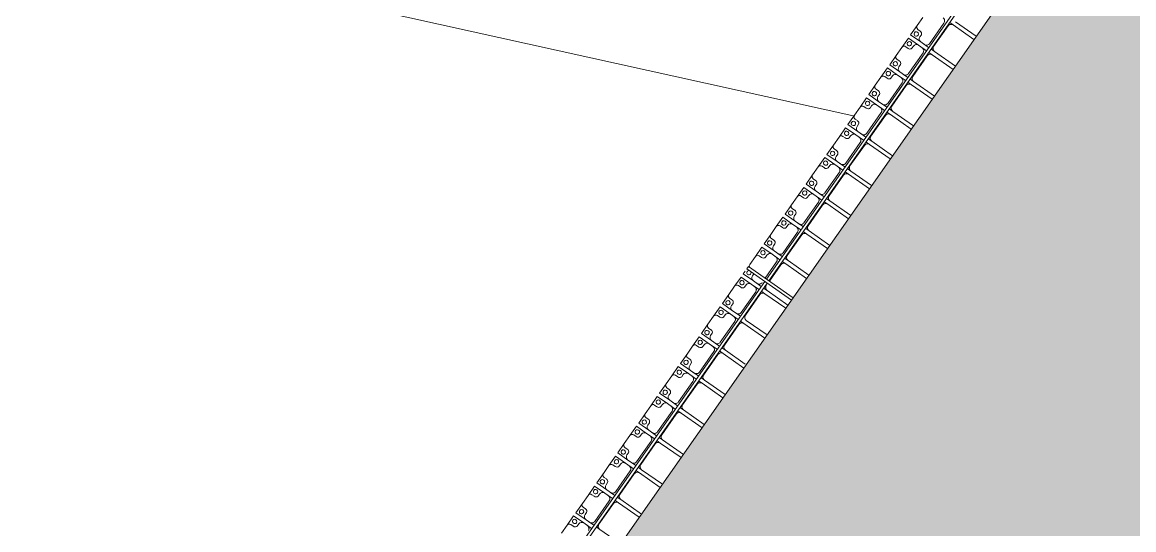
# Model space of a CAD drawing. Header units: millimetres. Extents: x -861324 to 439029, y -308065 to 694685.
# Drawn here: x -475287 to -460050, y 249279 to 256241 of the extents above; entities that cross this region are included whole.
import ezdxf

# ---------------------------------------------------------------- set-up
doc = ezdxf.new("R2010")
doc.units = ezdxf.units.MM
for name, color, linetype, lineweight in [('A-DETL-GENF', 92, 'Continuous', 9), ('A-DETL-THIN', 151, 'Continuous', 9), ('A-GENM', 13, 'Continuous', 9), ('C-TOPO-MINR', 7, 'Continuous', 9), ('S-BEAM', 12, 'Continuous', 9)]:
    doc.layers.add(name, color=color, linetype=linetype, lineweight=lineweight)

# ---------------------------------------------------------------- blocks, each defined once
blk = doc.blocks.new('Dầm C52 - Hộp 40x60-19816-BỐ TRÍ BÈ PIN HỒ BẢN MÒNG')
at = {"layer": 'S-BEAM', "color": 7}
for p, q in [((-145891, -20), (-145891, 20)), ((-145891, 20), (-145143, 20)), ((-145143, -20), (-145891, -20))]:
    blk.add_line(p, q, dxfattribs=at)
blk = doc.blocks.new('Dai phaodi lai - DẢI PHAO ĐI LẠI-19048-BỐ TRÍ BÈ PIN HỒ BẢN MÒNG')
at = {"layer": 'A-GENM', "color": 7}
for p, q in [((23223, -348), (23223, 0)), ((23277, 0), (23277, -348)), ((23723, -348), (23723, 0)), ((23777, 0), (23777, -348)), ((24223, -348), (24223, 0)), ((24277, 0), (24277, -348)), ((24723, -348), (24723, 0)), ((24777, 0), (24777, -348)), ((25223, -348), (25223, 0)), ((25277, 0), (25277, -348)), ((25723, -348), (25723, 0)), ((25777, 0), (25777, -348)), ((26223, -348), (26223, 0)), ((26277, 0), (26277, -348)), ((26723, -348), (26723, 0)), ((26777, 0), (26777, -348)), ((27223, -348), (27223, 0)), ((27277, 0), (27277, -348)), ((27723, -348), (27723, 0)), ((27777, 0), (27777, -348)), ((28223, -348), (28223, 0)), ((28277, 0), (28277, -348)), ((28777, 0), (28777, -348)), ((29223, -348), (29223, 0)), ((29277, 0), (29277, -348)), ((29723, -348), (29723, 0)), ((29777, 0), (29777, -348)), ((30223, -348), (30223, 0)), ((30277, 0), (30277, -348)), ((30723, -348), (30723, 0)), ((30777, 0), (30777, -348)), ((31223, -348), (31223, 0)), ((31277, 0), (31277, -348)), ((31723, -348), (31723, 0)), ((28723, -348), (28723, -16)), ((23277, -407), (23277, -348)), ((23327, -398), (23673, -398)), ((23723, -348), (23723, -407)), ((23723, -447), (23723, -517)), ((23777, -407), (23777, -348)), ((23777, -517), (23777, -447)), ((23827, -398), (24173, -398)), ((24223, -348), (24223, -407)), ((24223, -447), (24223, -517)), ((24277, -407), (24277, -348)), ((24277, -517), (24277, -447)), ((24327, -398), (24673, -398)), ((24723, -348), (24723, -407)), ((24723, -447), (24723, -517)), ((24777, -407), (24777, -348)), ((24777, -517), (24777, -447)), ((24827, -398), (25173, -398)), ((25223, -348), (25223, -407)), ((25223, -447), (25223, -517)), ((25277, -407), (25277, -348)), ((25277, -517), (25277, -447)), ((25327, -398), (25673, -398)), ((25723, -348), (25723, -407)), ((25723, -447), (25723, -517)), ((25777, -407), (25777, -348)), ((25777, -517), (25777, -447)), ((25827, -398), (26173, -398)), ((26223, -348), (26223, -407)), ((26223, -447), (26223, -517)), ((26277, -407), (26277, -348)), ((26277, -517), (26277, -447)), ((26327, -398), (26673, -398)), ((26723, -348), (26723, -407)), ((26723, -447), (26723, -517)), ((26777, -407), (26777, -348)), ((26777, -517), (26777, -447)), ((26827, -398), (27173, -398)), ((27223, -348), (27223, -407)), ((27223, -447), (27223, -517)), ((27277, -407), (27277, -348)), ((27277, -517), (27277, -447)), ((27327, -398), (27600, -398)), ((27723, -348), (27723, -407)), ((27723, -447), (27723, -517)), ((27777, -407), (27777, -348)), ((27777, -517), (27777, -447)), ((27827, -398), (28173, -398)), ((28223, -447), (28223, -517)), ((28277, -407), (28277, -348)), ((28277, -517), (28277, -447)), ((28327, -398), (28673, -398)), ((28723, -348), (28723, -407)), ((28723, -447), (28723, -517)), ((28777, -407), (28777, -348)), ((28777, -517), (28777, -447)), ((28827, -398), (29173, -398)), ((29223, -348), (29223, -407)), ((29223, -447), (29223, -517)), ((29277, -407), (29277, -348)), ((29277, -517), (29277, -447)), ((29327, -398), (29673, -398)), ((29723, -348), (29723, -407)), ((29723, -447), (29723, -517)), ((29777, -407), (29777, -348)), ((29777, -517), (29777, -447)), ((29827, -398), (30173, -398)), ((30223, -348), (30223, -407)), ((30223, -447), (30223, -517)), ((30277, -407), (30277, -348)), ((30277, -517), (30277, -447)), ((30327, -398), (30673, -398)), ((30723, -348), (30723, -407)), ((30723, -447), (30723, -517)), ((30777, -407), (30777, -348)), ((30777, -517), (30777, -447)), ((30827, -398), (31173, -398)), ((31223, -348), (31223, -407)), ((31223, -447), (31223, -517)), ((31277, -407), (31277, -348)), ((31277, -517), (31277, -447)), ((31327, -398), (31673, -398)), ((31723, -348), (31723, -407)), ((31723, -447), (31723, -517)), ((31777, -497), (31777, -447)), ((23673, -467), (23327, -467)), ((23723, -579), (23723, -517)), ((23723, -579), (23723, -748)), ((23723, -748), (23723, -579)), ((23777, -517), (23777, -579)), ((23777, -748), (23777, -579)), ((23777, -579), (23777, -748)), ((24173, -467), (23827, -467)), ((24223, -579), (24223, -517)), ((24223, -579), (24223, -748)), ((24223, -748), (24223, -579)), ((24277, -517), (24277, -579)), ((24277, -748), (24277, -579)), ((24277, -579), (24277, -748)), ((24673, -467), (24327, -467)), ((24723, -579), (24723, -517)), ((24723, -579), (24723, -748)), ((24723, -748), (24723, -579)), ((24777, -517), (24777, -579)), ((24777, -748), (24777, -579)), ((24777, -579), (24777, -748)), ((25173, -467), (24827, -467)), ((25223, -579), (25223, -517)), ((25223, -579), (25223, -748)), ((25223, -748), (25223, -579)), ((25277, -517), (25277, -579)), ((25277, -748), (25277, -579)), ((25277, -579), (25277, -748)), ((25673, -467), (25327, -467)), ((25723, -579), (25723, -517)), ((25723, -579), (25723, -748)), ((25723, -748), (25723, -579)), ((25777, -517), (25777, -579)), ((25777, -748), (25777, -579)), ((25777, -579), (25777, -748)), ((26173, -467), (25827, -467)), ((26223, -579), (26223, -517)), ((26223, -579), (26223, -748)), ((26223, -748), (26223, -579)), ((26277, -517), (26277, -579)), ((26277, -748), (26277, -579)), ((26277, -579), (26277, -748)), ((26673, -467), (26327, -467)), ((26723, -579), (26723, -517)), ((26723, -579), (26723, -748)), ((26723, -748), (26723, -579)), ((26777, -517), (26777, -579)), ((26777, -748), (26777, -579)), ((26777, -579), (26777, -748)), ((27173, -467), (26827, -467)), ((27223, -579), (27223, -517)), ((27223, -579), (27223, -748)), ((27223, -748), (27223, -579)), ((27277, -517), (27277, -579)), ((27277, -748), (27277, -579)), ((27277, -579), (27277, -748)), ((27600, -467), (27327, -467)), ((27723, -579), (27723, -517)), ((27723, -579), (27723, -748)), ((27723, -748), (27723, -579)), ((27777, -517), (27777, -579)), ((27777, -748), (27777, -579)), ((27777, -579), (27777, -748)), ((28173, -467), (27827, -467)), ((28223, -579), (28223, -517)), ((28223, -579), (28223, -748)), ((28223, -748), (28223, -579)), ((28277, -517), (28277, -579)), ((28277, -748), (28277, -579)), ((28277, -579), (28277, -748)), ((28673, -467), (28327, -467)), ((28723, -579), (28723, -517)), ((28723, -579), (28723, -748)), ((28723, -748), (28723, -579)), ((28777, -517), (28777, -579)), ((28777, -748), (28777, -579)), ((28777, -579), (28777, -748)), ((29173, -467), (28827, -467)), ((29223, -579), (29223, -517)), ((29223, -579), (29223, -748)), ((29223, -748), (29223, -579)), ((29277, -517), (29277, -579)), ((29277, -748), (29277, -579)), ((29277, -579), (29277, -748)), ((29673, -467), (29327, -467)), ((29723, -579), (29723, -517)), ((29723, -579), (29723, -748)), ((29723, -748), (29723, -579)), ((29777, -517), (29777, -579)), ((29777, -748), (29777, -579)), ((29777, -579), (29777, -748)), ((30173, -467), (29827, -467)), ((30223, -579), (30223, -517)), ((30223, -579), (30223, -748)), ((30223, -748), (30223, -579)), ((30277, -517), (30277, -579)), ((30277, -748), (30277, -579)), ((30277, -579), (30277, -748)), ((30673, -467), (30327, -467)), ((30723, -579), (30723, -517)), ((30723, -579), (30723, -748)), ((30723, -748), (30723, -579)), ((30777, -517), (30777, -579)), ((30777, -748), (30777, -579)), ((30777, -579), (30777, -748)), ((31173, -467), (30827, -467)), ((31223, -579), (31223, -517)), ((31223, -579), (31223, -748)), ((31223, -748), (31223, -579)), ((31277, -517), (31277, -579)), ((31277, -748), (31277, -579)), ((31277, -579), (31277, -748)), ((31673, -467), (31327, -467)), ((31723, -579), (31723, -517)), ((31723, -579), (31723, -748)), ((31723, -748), (31723, -579)), ((31777, -517), (31777, -579)), ((31777, -748), (31777, -579)), ((31777, -579), (31777, -748)), ((23433, -748), (23567, -748)), ((23723, -748), (23567, -748)), ((23567, -748), (23723, -748)), ((23605, -710), (23605, -671)), ((23636, -629), (23673, -629)), ((23636, -629), (23673, -629)), ((23673, -629), (23636, -629)), ((23933, -748), (23777, -748)), ((23777, -748), (23933, -748)), ((23827, -629), (23864, -629)), ((23827, -629), (23864, -629)), ((23864, -629), (23827, -629)), ((23895, -671), (23895, -710)), ((23933, -748), (24067, -748)), ((24223, -748), (24067, -748)), ((24067, -748), (24223, -748)), ((24105, -710), (24105, -671)), ((24136, -629), (24173, -629)), ((24136, -629), (24173, -629)), ((24173, -629), (24136, -629)), ((24433, -748), (24277, -748)), ((24277, -748), (24433, -748)), ((24327, -629), (24364, -629)), ((24327, -629), (24364, -629)), ((24364, -629), (24327, -629)), ((24395, -671), (24395, -710)), ((24433, -748), (24567, -748)), ((24723, -748), (24567, -748)), ((24567, -748), (24723, -748)), ((24605, -710), (24605, -671)), ((24636, -629), (24673, -629)), ((24636, -629), (24673, -629)), ((24673, -629), (24636, -629)), ((24933, -748), (24777, -748)), ((24777, -748), (24933, -748)), ((24827, -629), (24864, -629)), ((24827, -629), (24864, -629)), ((24864, -629), (24827, -629)), ((24895, -671), (24895, -710)), ((24933, -748), (25067, -748)), ((25223, -748), (25067, -748)), ((25067, -748), (25223, -748)), ((25105, -710), (25105, -671)), ((25136, -629), (25173, -629)), ((25136, -629), (25173, -629)), ((25173, -629), (25136, -629)), ((25433, -748), (25277, -748)), ((25277, -748), (25433, -748)), ((25327, -629), (25364, -629)), ((25327, -629), (25364, -629)), ((25364, -629), (25327, -629)), ((25395, -671), (25395, -710)), ((25433, -748), (25567, -748)), ((25723, -748), (25567, -748)), ((25567, -748), (25723, -748)), ((25605, -710), (25605, -671)), ((25636, -629), (25673, -629)), ((25636, -629), (25673, -629)), ((25673, -629), (25636, -629)), ((25933, -748), (25777, -748)), ((25777, -748), (25933, -748)), ((25827, -629), (25864, -629)), ((25827, -629), (25864, -629)), ((25864, -629), (25827, -629)), ((25895, -671), (25895, -710)), ((25933, -748), (26067, -748)), ((26223, -748), (26067, -748)), ((26067, -748), (26223, -748)), ((26105, -710), (26105, -671)), ((26136, -629), (26173, -629)), ((26136, -629), (26173, -629)), ((26173, -629), (26136, -629)), ((26433, -748), (26277, -748)), ((26277, -748), (26433, -748)), ((26327, -629), (26364, -629)), ((26327, -629), (26364, -629)), ((26364, -629), (26327, -629)), ((26395, -671), (26395, -710)), ((26433, -748), (26567, -748)), ((26723, -748), (26567, -748)), ((26567, -748), (26723, -748)), ((26605, -710), (26605, -671)), ((26636, -629), (26673, -629)), ((26636, -629), (26673, -629)), ((26673, -629), (26636, -629)), ((26933, -748), (26777, -748)), ((26777, -748), (26933, -748)), ((26827, -629), (26864, -629)), ((26827, -629), (26864, -629)), ((26864, -629), (26827, -629)), ((26895, -671), (26895, -710)), ((26933, -748), (27067, -748)), ((27223, -748), (27067, -748)), ((27067, -748), (27223, -748)), ((27105, -710), (27105, -671)), ((27136, -629), (27173, -629)), ((27136, -629), (27173, -629)), ((27173, -629), (27136, -629)), ((27433, -748), (27277, -748)), ((27277, -748), (27433, -748)), ((27327, -629), (27364, -629)), ((27327, -629), (27364, -629)), ((27364, -629), (27327, -629)), ((27395, -671), (27395, -710)), ((27433, -748), (27567, -748)), ((27636, -629), (27673, -629)), ((27636, -629), (27673, -629)), ((27673, -629), (27636, -629)), ((27723, -748), (27677, -748)), ((27677, -748), (27723, -748)), ((27933, -748), (27777, -748)), ((27777, -748), (27933, -748)), ((27827, -629), (27864, -629)), ((27827, -629), (27848, -629)), ((27848, -629), (27827, -629)), ((27895, -671), (27895, -710)), ((27933, -748), (28067, -748)), ((28223, -748), (28067, -748)), ((28067, -748), (28223, -748)), ((28105, -710), (28105, -671)), ((28136, -629), (28173, -629)), ((28136, -629), (28173, -629)), ((28173, -629), (28136, -629)), ((28433, -748), (28277, -748)), ((28277, -748), (28433, -748)), ((28327, -629), (28364, -629)), ((28327, -629), (28364, -629)), ((28364, -629), (28327, -629)), ((28395, -671), (28395, -710)), ((28433, -748), (28567, -748)), ((28723, -748), (28567, -748)), ((28567, -748), (28723, -748)), ((28605, -710), (28605, -671)), ((28636, -629), (28673, -629)), ((28636, -629), (28673, -629)), ((28673, -629), (28636, -629)), ((28933, -748), (28777, -748)), ((28777, -748), (28933, -748)), ((28827, -629), (28864, -629)), ((28827, -629), (28864, -629)), ((28864, -629), (28827, -629)), ((28895, -671), (28895, -710)), ((28933, -748), (29067, -748)), ((29223, -748), (29067, -748)), ((29067, -748), (29223, -748)), ((29105, -710), (29105, -671)), ((29136, -629), (29173, -629)), ((29136, -629), (29173, -629)), ((29173, -629), (29136, -629)), ((29433, -748), (29277, -748)), ((29277, -748), (29433, -748)), ((29327, -629), (29364, -629)), ((29327, -629), (29364, -629)), ((29364, -629), (29327, -629)), ((29395, -671), (29395, -710)), ((29433, -748), (29567, -748)), ((29723, -748), (29567, -748)), ((29567, -748), (29723, -748)), ((29605, -710), (29605, -671)), ((29636, -629), (29673, -629)), ((29636, -629), (29673, -629)), ((29673, -629), (29636, -629)), ((29933, -748), (29777, -748)), ((29777, -748), (29933, -748)), ((29827, -629), (29864, -629)), ((29827, -629), (29864, -629)), ((29864, -629), (29827, -629)), ((29895, -671), (29895, -710)), ((29933, -748), (30067, -748)), ((30223, -748), (30067, -748)), ((30067, -748), (30223, -748)), ((30105, -710), (30105, -671)), ((30136, -629), (30173, -629)), ((30136, -629), (30173, -629)), ((30173, -629), (30136, -629)), ((30433, -748), (30277, -748)), ((30277, -748), (30433, -748)), ((30327, -629), (30364, -629)), ((30327, -629), (30364, -629)), ((30364, -629), (30327, -629)), ((30395, -671), (30395, -710)), ((30433, -748), (30567, -748)), ((30723, -748), (30567, -748)), ((30567, -748), (30723, -748)), ((30605, -710), (30605, -671)), ((30636, -629), (30673, -629)), ((30636, -629), (30673, -629)), ((30673, -629), (30636, -629)), ((30933, -748), (30777, -748)), ((30777, -748), (30933, -748)), ((30827, -629), (30864, -629)), ((30827, -629), (30864, -629)), ((30864, -629), (30827, -629)), ((30895, -671), (30895, -710)), ((30933, -748), (31067, -748)), ((31223, -748), (31067, -748)), ((31067, -748), (31223, -748)), ((31105, -710), (31105, -671)), ((31136, -629), (31173, -629)), ((31136, -629), (31173, -629)), ((31173, -629), (31136, -629)), ((31433, -748), (31277, -748)), ((31277, -748), (31433, -748)), ((31327, -629), (31364, -629)), ((31327, -629), (31364, -629)), ((31364, -629), (31327, -629)), ((31395, -671), (31395, -710)), ((31433, -748), (31567, -748)), ((31723, -748), (31567, -748)), ((31567, -748), (31723, -748)), ((31605, -710), (31605, -671)), ((31636, -629), (31673, -629)), ((31636, -629), (31673, -629)), ((31673, -629), (31636, -629)), ((31933, -748), (31777, -748)), ((31777, -748), (31933, -748)), ((31827, -629), (31864, -629)), ((31827, -629), (31864, -629)), ((31864, -629), (31827, -629)), ((31895, -671), (31895, -710)), ((31933, -748), (32067, -748))]:
    blk.add_line(p, q, dxfattribs=at)
at = {"layer": 'A-GENM', "color": 9}
for p, q in [((23277, -407), (23277, -348)), ((23723, -348), (23723, -407)), ((23723, -447), (23723, -579)), ((23777, -407), (23777, -348)), ((23777, -579), (23777, -447)), ((24223, -348), (24223, -407)), ((24223, -447), (24223, -579)), ((24277, -407), (24277, -348)), ((24277, -579), (24277, -447)), ((24723, -348), (24723, -407)), ((24723, -447), (24723, -579)), ((24777, -407), (24777, -348)), ((24777, -579), (24777, -447)), ((25223, -348), (25223, -407)), ((25223, -447), (25223, -579)), ((25277, -407), (25277, -348)), ((25277, -579), (25277, -447)), ((25723, -348), (25723, -407)), ((25723, -447), (25723, -579)), ((25777, -407), (25777, -348)), ((25777, -579), (25777, -447)), ((26223, -348), (26223, -407)), ((26223, -447), (26223, -579)), ((26277, -407), (26277, -348)), ((26277, -579), (26277, -447)), ((26723, -348), (26723, -407)), ((26723, -447), (26723, -579)), ((26777, -407), (26777, -348)), ((26777, -579), (26777, -447)), ((27223, -348), (27223, -407)), ((27223, -447), (27223, -579)), ((27277, -407), (27277, -348)), ((27277, -579), (27277, -447)), ((27723, -348), (27723, -407)), ((27723, -447), (27723, -579)), ((27777, -407), (27777, -348)), ((27777, -579), (27777, -447)), ((28223, -447), (28223, -579)), ((28277, -407), (28277, -348)), ((28277, -579), (28277, -447)), ((28723, -348), (28723, -407)), ((28723, -447), (28723, -579)), ((28777, -407), (28777, -348)), ((28777, -579), (28777, -447)), ((29223, -348), (29223, -407)), ((29223, -447), (29223, -579)), ((29277, -407), (29277, -348)), ((29277, -579), (29277, -447)), ((29723, -348), (29723, -407)), ((29723, -447), (29723, -579)), ((29777, -407), (29777, -348)), ((29777, -579), (29777, -447)), ((30223, -348), (30223, -407)), ((30223, -447), (30223, -579)), ((30277, -407), (30277, -348)), ((30277, -579), (30277, -447)), ((30723, -348), (30723, -407)), ((30723, -447), (30723, -579)), ((30777, -407), (30777, -348)), ((30777, -579), (30777, -447)), ((31223, -348), (31223, -407)), ((31223, -447), (31223, -579)), ((31277, -407), (31277, -348)), ((31277, -579), (31277, -447)), ((31723, -348), (31723, -407)), ((31723, -447), (31723, -579)), ((31777, -579), (31777, -447)), ((23673, -629), (23636, -629)), ((23864, -629), (23827, -629)), ((24173, -629), (24136, -629)), ((24364, -629), (24327, -629)), ((24673, -629), (24636, -629)), ((24864, -629), (24827, -629)), ((25173, -629), (25136, -629)), ((25364, -629), (25327, -629)), ((25673, -629), (25636, -629)), ((25864, -629), (25827, -629)), ((26173, -629), (26136, -629)), ((26364, -629), (26327, -629)), ((26673, -629), (26636, -629)), ((26864, -629), (26827, -629)), ((27173, -629), (27136, -629)), ((27364, -629), (27327, -629)), ((27673, -629), (27636, -629)), ((27848, -629), (27827, -629)), ((28173, -629), (28136, -629)), ((28364, -629), (28327, -629)), ((28673, -629), (28636, -629)), ((28864, -629), (28827, -629)), ((29173, -629), (29136, -629)), ((29364, -629), (29327, -629)), ((29673, -629), (29636, -629)), ((29864, -629), (29827, -629)), ((30173, -629), (30136, -629)), ((30364, -629), (30327, -629)), ((30673, -629), (30636, -629)), ((30864, -629), (30827, -629)), ((31173, -629), (31136, -629)), ((31364, -629), (31327, -629)), ((31673, -629), (31636, -629)), ((31864, -629), (31827, -629))]:
    blk.add_line(p, q, dxfattribs=at)
at = {"layer": 'A-GENM', "color": 7}
for centre, radius, start, end in [((23327, -348), 50, 180, 270), ((23327, -348), 50, 180, 251.3009), ((23673, -348), 50, 270, 360), ((23673, -348), 50, 270, 345), ((23827, -348), 50, 180, 270), ((23827, -348), 50, 180, 255), ((24173, -348), 50, 270, 360), ((24173, -348), 50, 270, 345), ((24327, -348), 50, 180, 270), ((24327, -348), 50, 180, 255), ((24673, -348), 50, 270, 360), ((24673, -348), 50, 270, 345), ((24827, -348), 50, 180, 270), ((24827, -348), 50, 180, 255), ((25173, -348), 50, 270, 360), ((25173, -348), 50, 270, 345), ((25327, -348), 50, 180, 270), ((25327, -348), 50, 180, 255), ((25673, -348), 50, 270, 360), ((25673, -348), 50, 270, 345), ((25827, -348), 50, 180, 270), ((25827, -348), 50, 180, 255), ((26173, -348), 50, 270, 360), ((26173, -348), 50, 270, 345), ((26327, -348), 50, 180, 270), ((26327, -348), 50, 180, 255), ((26673, -348), 50, 270, 360), ((26673, -348), 50, 270, 345), ((26827, -348), 50, 180, 270), ((26827, -348), 50, 180, 255), ((27173, -348), 50, 270, 360), ((27173, -348), 50, 270, 345), ((27327, -348), 50, 180, 270), ((27327, -348), 50, 180, 255), ((27673, -348), 50, 270, 360), ((27673, -348), 50, 270, 345), ((27827, -348), 50, 180, 270), ((27827, -348), 50, 180, 255), ((28173, -348), 50, 270, 360), ((28173, -348), 50, 270, 334.2505), ((28327, -348), 50, 180, 270), ((28327, -348), 50, 180, 255), ((28673, -348), 50, 270, 360), ((28673, -348), 50, 270, 345), ((28827, -348), 50, 180, 270), ((28827, -348), 50, 180, 255), ((29173, -348), 50, 270, 360), ((29173, -348), 50, 270, 345), ((29327, -348), 50, 180, 270), ((29327, -348), 50, 180, 255), ((29673, -348), 50, 270, 360), ((29673, -348), 50, 270, 345), ((29827, -348), 50, 180, 270), ((29827, -348), 50, 180, 255), ((30173, -348), 50, 270, 360), ((30173, -348), 50, 270, 345), ((30327, -348), 50, 180, 270), ((30327, -348), 50, 180, 255), ((30673, -348), 50, 270, 360), ((30673, -348), 50, 270, 345), ((30827, -348), 50, 180, 270), ((30827, -348), 50, 180, 255), ((31173, -348), 50, 270, 360), ((31173, -348), 50, 270, 345), ((31327, -348), 50, 180, 270), ((31327, -348), 50, 180, 255), ((31673, -348), 50, 270, 360), ((31673, -348), 50, 270, 345), ((23327, -517), 50, 90, 180), ((23327, -517), 50, 90, 165), ((23673, -517), 50, 360, 90), ((23673, -579), 50, 270, 360), ((23673, -579), 50, 270, 360), ((23673, -579), 50, 270, 360), ((23673, -517), 50, 360, 75), ((23827, -517), 50, 90, 180), ((23827, -579), 50, 180, 270), ((23827, -579), 50, 180, 270), ((23827, -579), 50, 180, 270), ((23827, -517), 50, 90, 165), ((24173, -517), 50, 360, 90), ((24173, -579), 50, 270, 360), ((24173, -579), 50, 270, 360), ((24173, -579), 50, 270, 360), ((24173, -517), 50, 360, 75), ((24327, -517), 50, 90, 180), ((24327, -579), 50, 180, 270), ((24327, -579), 50, 180, 270), ((24327, -579), 50, 180, 270), ((24327, -517), 50, 90, 165), ((24673, -517), 50, 360, 90), ((24673, -579), 50, 270, 360), ((24673, -579), 50, 270, 360), ((24673, -579), 50, 270, 360), ((24673, -517), 50, 360, 75), ((24827, -517), 50, 90, 180), ((24827, -579), 50, 180, 270), ((24827, -579), 50, 180, 270), ((24827, -579), 50, 180, 270), ((24827, -517), 50, 90, 165), ((25173, -517), 50, 360, 90), ((25173, -579), 50, 270, 360), ((25173, -579), 50, 270, 360), ((25173, -579), 50, 270, 360), ((25173, -517), 50, 360, 75), ((25327, -517), 50, 90, 180), ((25327, -579), 50, 180, 270), ((25327, -579), 50, 180, 270), ((25327, -579), 50, 180, 270), ((25327, -517), 50, 90, 165), ((25673, -517), 50, 360, 90), ((25673, -579), 50, 270, 360), ((25673, -579), 50, 270, 360), ((25673, -579), 50, 270, 360), ((25673, -517), 50, 360, 75), ((25827, -517), 50, 90, 180), ((25827, -579), 50, 180, 270), ((25827, -579), 50, 180, 270), ((25827, -579), 50, 180, 270), ((25827, -517), 50, 90, 165), ((26173, -517), 50, 360, 90), ((26173, -579), 50, 270, 360), ((26173, -579), 50, 270, 360), ((26173, -579), 50, 270, 360), ((26173, -517), 50, 360, 75), ((26327, -517), 50, 90, 180), ((26327, -579), 50, 180, 270), ((26327, -579), 50, 180, 270), ((26327, -579), 50, 180, 270), ((26327, -517), 50, 90, 165), ((26673, -517), 50, 360, 90), ((26673, -579), 50, 270, 360), ((26673, -579), 50, 270, 360), ((26673, -579), 50, 270, 360), ((26673, -517), 50, 360, 75), ((26827, -517), 50, 90, 180), ((26827, -579), 50, 180, 270), ((26827, -579), 50, 180, 270), ((26827, -579), 50, 180, 270), ((26827, -517), 50, 90, 165), ((27173, -517), 50, 360, 90), ((27173, -579), 50, 270, 360), ((27173, -579), 50, 270, 360), ((27173, -579), 50, 270, 360), ((27173, -517), 50, 360, 75), ((27327, -517), 50, 90, 180), ((27327, -579), 50, 180, 270), ((27327, -579), 50, 180, 270), ((27327, -579), 50, 180, 270), ((27327, -517), 50, 90, 165), ((27673, -517), 50, 360, 90), ((27673, -579), 50, 270, 360), ((27673, -579), 50, 270, 360), ((27673, -579), 50, 270, 360), ((27673, -517), 50, 360, 75), ((27827, -517), 50, 90, 180), ((27827, -579), 50, 180, 270), ((27827, -579), 50, 180, 270), ((27827, -579), 50, 180, 270), ((27827, -517), 50, 90, 165), ((28173, -517), 50, 360, 90), ((28173, -579), 50, 270, 360), ((28173, -579), 50, 270, 360), ((28173, -579), 50, 270, 360), ((28173, -517), 50, 360, 75), ((28327, -517), 50, 90, 180), ((28327, -579), 50, 180, 270), ((28327, -579), 50, 180, 270), ((28327, -579), 50, 180, 270), ((28327, -517), 50, 90, 165), ((28673, -517), 50, 360, 90), ((28673, -579), 50, 270, 360), ((28673, -579), 50, 270, 360), ((28673, -579), 50, 270, 360), ((28673, -517), 50, 360, 75), ((28827, -517), 50, 90, 180), ((28827, -579), 50, 180, 270), ((28827, -579), 50, 180, 270), ((28827, -579), 50, 180, 270), ((28827, -517), 50, 90, 165), ((29173, -517), 50, 360, 90), ((29173, -579), 50, 270, 360), ((29173, -579), 50, 270, 360), ((29173, -579), 50, 270, 360), ((29173, -517), 50, 360, 75), ((29327, -517), 50, 90, 180), ((29327, -579), 50, 180, 270), ((29327, -579), 50, 180, 270), ((29327, -579), 50, 180, 270), ((29327, -517), 50, 90, 165), ((29673, -517), 50, 360, 90), ((29673, -579), 50, 270, 360), ((29673, -579), 50, 270, 360), ((29673, -579), 50, 270, 360), ((29673, -517), 50, 360, 75), ((29827, -517), 50, 90, 180), ((29827, -579), 50, 180, 270), ((29827, -579), 50, 180, 270), ((29827, -579), 50, 180, 270), ((29827, -517), 50, 90, 165), ((30173, -517), 50, 360, 90), ((30173, -579), 50, 270, 360), ((30173, -579), 50, 270, 360), ((30173, -579), 50, 270, 360), ((30173, -517), 50, 360, 75), ((30327, -517), 50, 90, 180), ((30327, -579), 50, 180, 270), ((30327, -579), 50, 180, 270), ((30327, -579), 50, 180, 270), ((30327, -517), 50, 90, 165), ((30673, -517), 50, 360, 90), ((30673, -579), 50, 270, 360), ((30673, -579), 50, 270, 360), ((30673, -579), 50, 270, 360), ((30673, -517), 50, 360, 75), ((30827, -517), 50, 90, 180), ((30827, -579), 50, 180, 270), ((30827, -579), 50, 180, 270), ((30827, -579), 50, 180, 270), ((30827, -517), 50, 90, 165), ((31173, -517), 50, 360, 90), ((31173, -579), 50, 270, 360), ((31173, -579), 50, 270, 360), ((31173, -579), 50, 270, 360), ((31173, -517), 50, 360, 75), ((31327, -517), 50, 90, 180), ((31327, -579), 50, 180, 270), ((31327, -579), 50, 180, 270), ((31327, -579), 50, 180, 270), ((31327, -517), 50, 90, 165), ((31673, -517), 50, 360, 90), ((31673, -579), 50, 270, 360), ((31673, -579), 50, 270, 360), ((31673, -579), 50, 270, 360), ((31673, -517), 50, 360, 75), ((31827, -517), 50, 90, 180), ((31827, -579), 50, 180, 270), ((31827, -579), 50, 180, 270), ((31827, -579), 50, 180, 270), ((31827, -517), 50, 90, 161.8279), ((23567, -710), 38, 270, 360), ((23567, -710), 38, 270, 345), ((23567, -710), 38, 270, 345), ((23645, -668), 40, 103.1885, 183.5081), ((23645, -668), 40, 103.1885, 183.5081), ((23645, -668), 40, 103.1885, 183.5081), ((23668, -693), 30, 90, 270), ((23668, -693), 30, 90, 270), ((23668, -693), 30, 270, 90), ((23668, -693), 30, 270, 90), ((23832, -693), 30, 90, 270), ((23832, -693), 30, 90, 270), ((23832, -693), 30, 270, 90), ((23832, -693), 30, 270, 90), ((23855, -668), 40, 356.4919, 76.8115), ((23855, -668), 40, 50.0383, 76.8115), ((23855, -668), 40, 50.0383, 76.8115), ((23855, -668), 40, 356.4919, 36.6517), ((23855, -668), 40, 356.4919, 36.6517), ((23933, -710), 38, 180, 270), ((23933, -710), 38, 180, 270), ((23933, -710), 38, 180, 270), ((24067, -710), 38, 270, 360), ((24067, -710), 38, 270, 345), ((24067, -710), 38, 270, 345), ((24145, -668), 40, 103.1885, 183.5081), ((24145, -668), 40, 103.1885, 183.5081), ((24145, -668), 40, 103.1885, 183.5081), ((24168, -693), 30, 90, 270), ((24168, -693), 30, 90, 270), ((24168, -693), 30, 270, 90), ((24168, -693), 30, 270, 90), ((24332, -693), 30, 90, 270), ((24332, -693), 30, 90, 270), ((24332, -693), 30, 270, 90), ((24332, -693), 30, 270, 90), ((24355, -668), 40, 356.4919, 76.8115), ((24355, -668), 40, 50.0383, 76.8115), ((24355, -668), 40, 50.0383, 76.8115), ((24355, -668), 40, 356.4919, 36.6517), ((24355, -668), 40, 356.4919, 36.6517), ((24433, -710), 38, 180, 270), ((24433, -710), 38, 180, 270), ((24433, -710), 38, 180, 270), ((24567, -710), 38, 270, 360), ((24567, -710), 38, 270, 345), ((24567, -710), 38, 270, 345), ((24645, -668), 40, 103.1885, 183.5081), ((24645, -668), 40, 103.1885, 183.5081), ((24645, -668), 40, 103.1885, 183.5081), ((24668, -693), 30, 90, 270), ((24668, -693), 30, 90, 270), ((24668, -693), 30, 270, 90), ((24668, -693), 30, 270, 90), ((24832, -693), 30, 90, 270), ((24832, -693), 30, 90, 270), ((24832, -693), 30, 270, 90), ((24832, -693), 30, 270, 90), ((24855, -668), 40, 356.4919, 76.8115), ((24855, -668), 40, 50.0383, 76.8115), ((24855, -668), 40, 50.0383, 76.8115), ((24855, -668), 40, 356.4919, 36.6517), ((24855, -668), 40, 356.4919, 36.6517), ((24933, -710), 38, 180, 270), ((24933, -710), 38, 180, 270), ((24933, -710), 38, 180, 270), ((25067, -710), 38, 270, 360), ((25067, -710), 38, 270, 345), ((25067, -710), 38, 270, 345), ((25145, -668), 40, 103.1885, 183.5081), ((25145, -668), 40, 103.1885, 183.5081), ((25145, -668), 40, 103.1885, 183.5081), ((25168, -693), 30, 90, 270), ((25168, -693), 30, 90, 270), ((25168, -693), 30, 270, 90), ((25168, -693), 30, 270, 90), ((25332, -693), 30, 90, 270), ((25332, -693), 30, 90, 270), ((25332, -693), 30, 270, 90), ((25332, -693), 30, 270, 90), ((25355, -668), 40, 356.4919, 76.8115), ((25355, -668), 40, 50.0383, 76.8115), ((25355, -668), 40, 50.0383, 76.8115), ((25355, -668), 40, 356.4919, 36.6517), ((25355, -668), 40, 356.4919, 36.6517), ((25433, -710), 38, 180, 270), ((25433, -710), 38, 180, 270), ((25433, -710), 38, 180, 270), ((25567, -710), 38, 270, 360), ((25567, -710), 38, 270, 345), ((25567, -710), 38, 270, 345), ((25645, -668), 40, 103.1885, 183.5081), ((25645, -668), 40, 103.1885, 183.5081), ((25645, -668), 40, 103.1885, 183.5081), ((25668, -693), 30, 90, 270), ((25668, -693), 30, 90, 270), ((25668, -693), 30, 270, 90), ((25668, -693), 30, 270, 90), ((25832, -693), 30, 90, 270), ((25832, -693), 30, 90, 270), ((25832, -693), 30, 270, 90), ((25832, -693), 30, 270, 90), ((25855, -668), 40, 356.4919, 76.8115), ((25855, -668), 40, 50.0383, 76.8115), ((25855, -668), 40, 50.0383, 76.8115), ((25855, -668), 40, 356.4919, 36.6517), ((25855, -668), 40, 356.4919, 36.6517), ((25933, -710), 38, 180, 270), ((25933, -710), 38, 180, 270), ((25933, -710), 38, 180, 270), ((26067, -710), 38, 270, 360), ((26067, -710), 38, 270, 345), ((26067, -710), 38, 270, 345), ((26145, -668), 40, 103.1885, 183.5081), ((26145, -668), 40, 103.1885, 183.5081), ((26145, -668), 40, 103.1885, 183.5081), ((26168, -693), 30, 90, 270), ((26168, -693), 30, 90, 270), ((26168, -693), 30, 270, 90), ((26168, -693), 30, 270, 90), ((26332, -693), 30, 90, 270), ((26332, -693), 30, 90, 270), ((26332, -693), 30, 270, 90), ((26332, -693), 30, 270, 90), ((26355, -668), 40, 356.4919, 76.8115), ((26355, -668), 40, 50.0383, 76.8115), ((26355, -668), 40, 50.0383, 76.8115), ((26355, -668), 40, 356.4919, 36.6517), ((26355, -668), 40, 356.4919, 36.6517), ((26433, -710), 38, 180, 270), ((26433, -710), 38, 180, 270), ((26433, -710), 38, 180, 270), ((26567, -710), 38, 270, 360), ((26567, -710), 38, 270, 345), ((26567, -710), 38, 270, 345), ((26645, -668), 40, 103.1885, 183.5081), ((26645, -668), 40, 103.1885, 183.5081), ((26645, -668), 40, 103.1885, 183.5081), ((26668, -693), 30, 90, 270), ((26668, -693), 30, 90, 270), ((26668, -693), 30, 270, 90), ((26668, -693), 30, 270, 90), ((26832, -693), 30, 90, 270), ((26832, -693), 30, 90, 270), ((26832, -693), 30, 270, 90), ((26832, -693), 30, 270, 90), ((26855, -668), 40, 356.4919, 76.8115), ((26855, -668), 40, 50.0383, 76.8115), ((26855, -668), 40, 50.0383, 76.8115), ((26855, -668), 40, 356.4919, 36.6517), ((26855, -668), 40, 356.4919, 36.6517), ((26933, -710), 38, 180, 270), ((26933, -710), 38, 180, 270), ((26933, -710), 38, 180, 270), ((27067, -710), 38, 270, 360), ((27067, -710), 38, 270, 345), ((27067, -710), 38, 270, 345), ((27145, -668), 40, 103.1885, 183.5081), ((27145, -668), 40, 103.1885, 183.5081), ((27145, -668), 40, 103.1885, 183.5081), ((27168, -693), 30, 90, 270), ((27168, -693), 30, 90, 270), ((27168, -693), 30, 270, 90), ((27168, -693), 30, 270, 90), ((27332, -693), 30, 90, 270), ((27332, -693), 30, 90, 270), ((27332, -693), 30, 270, 90), ((27332, -693), 30, 270, 90), ((27355, -668), 40, 356.4919, 76.8115), ((27355, -668), 40, 50.0383, 76.8115), ((27355, -668), 40, 50.0383, 76.8115), ((27355, -668), 40, 356.4919, 36.6517), ((27355, -668), 40, 356.4919, 36.6517), ((27433, -710), 38, 180, 270), ((27433, -710), 38, 180, 270), ((27433, -710), 38, 180, 270), ((27567, -710), 38, 270, 330), ((27567, -710), 38, 270, 330), ((27567, -710), 38, 270, 330), ((27668, -693), 30, 90, 165), ((27668, -693), 30, 90, 165), ((27668, -693), 30, 195, 270), ((27668, -693), 30, 195, 270), ((27668, -693), 30, 270, 90), ((27668, -693), 30, 270, 90), ((27832, -693), 30, 90, 270), ((27832, -693), 30, 90, 270), ((27832, -693), 30, 270, 90), ((27832, -693), 30, 270, 90), ((27855, -668), 40, 356.4919, 76.8115), ((27855, -668), 40, 50.0383, 76.8115), ((27855, -668), 40, 50.0383, 76.8115), ((27855, -668), 40, 356.4919, 36.6517), ((27855, -668), 40, 356.4919, 36.6517), ((27933, -710), 38, 180, 270), ((27933, -710), 38, 180, 270), ((27933, -710), 38, 180, 270), ((28067, -710), 38, 270, 360), ((28067, -710), 38, 270, 345), ((28067, -710), 38, 270, 345), ((28145, -668), 40, 103.1885, 183.5081), ((28145, -668), 40, 103.1885, 183.5081), ((28145, -668), 40, 103.1885, 183.5081), ((28168, -693), 30, 90, 270), ((28168, -693), 30, 90, 270), ((28168, -693), 30, 270, 90), ((28168, -693), 30, 270, 90), ((28332, -693), 30, 90, 270), ((28332, -693), 30, 90, 270), ((28332, -693), 30, 270, 90), ((28332, -693), 30, 270, 90), ((28355, -668), 40, 356.4919, 76.8115), ((28355, -668), 40, 50.0383, 76.8115), ((28355, -668), 40, 50.0383, 76.8115), ((28355, -668), 40, 356.4919, 36.6517), ((28355, -668), 40, 356.4919, 36.6517), ((28433, -710), 38, 180, 270), ((28433, -710), 38, 180, 270), ((28433, -710), 38, 180, 270), ((28567, -710), 38, 270, 360), ((28567, -710), 38, 270, 345), ((28567, -710), 38, 270, 345), ((28645, -668), 40, 103.1885, 183.5081), ((28645, -668), 40, 103.1885, 183.5081), ((28645, -668), 40, 103.1885, 183.5081), ((28668, -693), 30, 90, 270), ((28668, -693), 30, 90, 270), ((28668, -693), 30, 270, 90), ((28668, -693), 30, 270, 90), ((28832, -693), 30, 90, 270), ((28832, -693), 30, 90, 270), ((28832, -693), 30, 270, 90), ((28832, -693), 30, 270, 90), ((28855, -668), 40, 356.4919, 76.8115), ((28855, -668), 40, 50.0383, 76.8115), ((28855, -668), 40, 50.0383, 76.8115), ((28855, -668), 40, 356.4919, 36.6517), ((28855, -668), 40, 356.4919, 36.6517), ((28933, -710), 38, 180, 270), ((28933, -710), 38, 180, 270), ((28933, -710), 38, 180, 270), ((29067, -710), 38, 270, 360), ((29067, -710), 38, 270, 345), ((29067, -710), 38, 270, 345), ((29145, -668), 40, 103.1885, 183.5081), ((29145, -668), 40, 103.1885, 183.5081), ((29145, -668), 40, 103.1885, 183.5081), ((29168, -693), 30, 90, 270), ((29168, -693), 30, 90, 270), ((29168, -693), 30, 270, 90), ((29168, -693), 30, 270, 90), ((29332, -693), 30, 90, 270), ((29332, -693), 30, 90, 270), ((29332, -693), 30, 270, 90), ((29332, -693), 30, 270, 90), ((29355, -668), 40, 356.4919, 76.8115), ((29355, -668), 40, 50.0383, 76.8115), ((29355, -668), 40, 50.0383, 76.8115), ((29355, -668), 40, 356.4919, 36.6517), ((29355, -668), 40, 356.4919, 36.6517), ((29433, -710), 38, 180, 270), ((29433, -710), 38, 180, 270), ((29433, -710), 38, 180, 270), ((29567, -710), 38, 270, 360), ((29567, -710), 38, 270, 345), ((29567, -710), 38, 270, 345), ((29645, -668), 40, 103.1885, 183.5081), ((29645, -668), 40, 103.1885, 183.5081), ((29645, -668), 40, 103.1885, 183.5081), ((29668, -693), 30, 90, 270), ((29668, -693), 30, 90, 270), ((29668, -693), 30, 270, 90), ((29668, -693), 30, 270, 90), ((29832, -693), 30, 90, 270), ((29832, -693), 30, 90, 270), ((29832, -693), 30, 270, 90), ((29832, -693), 30, 270, 90), ((29855, -668), 40, 356.4919, 76.8115), ((29855, -668), 40, 50.0383, 76.8115), ((29855, -668), 40, 50.0383, 76.8115), ((29855, -668), 40, 356.4919, 36.6517), ((29855, -668), 40, 356.4919, 36.6517), ((29933, -710), 38, 180, 270), ((29933, -710), 38, 180, 270), ((29933, -710), 38, 180, 270), ((30067, -710), 38, 270, 360), ((30067, -710), 38, 270, 345), ((30067, -710), 38, 270, 345), ((30145, -668), 40, 103.1885, 183.5081), ((30145, -668), 40, 103.1885, 183.5081), ((30145, -668), 40, 103.1885, 183.5081), ((30168, -693), 30, 90, 270), ((30168, -693), 30, 90, 270), ((30168, -693), 30, 270, 90), ((30168, -693), 30, 270, 90), ((30332, -693), 30, 90, 270), ((30332, -693), 30, 90, 270), ((30332, -693), 30, 270, 90), ((30332, -693), 30, 270, 90), ((30355, -668), 40, 356.4919, 76.8115), ((30355, -668), 40, 50.0383, 76.8115), ((30355, -668), 40, 50.0383, 76.8115), ((30355, -668), 40, 356.4919, 36.6517), ((30355, -668), 40, 356.4919, 36.6517), ((30433, -710), 38, 180, 270), ((30433, -710), 38, 180, 270), ((30433, -710), 38, 180, 270), ((30567, -710), 38, 270, 360), ((30567, -710), 38, 270, 345), ((30567, -710), 38, 270, 345), ((30645, -668), 40, 103.1885, 183.5081), ((30645, -668), 40, 103.1885, 183.5081), ((30645, -668), 40, 103.1885, 183.5081), ((30668, -693), 30, 90, 270), ((30668, -693), 30, 90, 270), ((30668, -693), 30, 270, 90), ((30668, -693), 30, 270, 90), ((30832, -693), 30, 90, 270), ((30832, -693), 30, 90, 270), ((30832, -693), 30, 270, 90), ((30832, -693), 30, 270, 90), ((30855, -668), 40, 356.4919, 76.8115), ((30855, -668), 40, 50.0383, 76.8115), ((30855, -668), 40, 50.0383, 76.8115), ((30855, -668), 40, 356.4919, 36.6517), ((30855, -668), 40, 356.4919, 36.6517), ((30933, -710), 38, 180, 270), ((30933, -710), 38, 180, 270), ((30933, -710), 38, 180, 270), ((31067, -710), 38, 270, 360), ((31067, -710), 38, 270, 345), ((31067, -710), 38, 270, 345), ((31145, -668), 40, 103.1885, 183.5081), ((31145, -668), 40, 103.1885, 183.5081), ((31145, -668), 40, 103.1885, 183.5081), ((31168, -693), 30, 90, 270), ((31168, -693), 30, 90, 270), ((31168, -693), 30, 270, 90), ((31168, -693), 30, 270, 90), ((31332, -693), 30, 90, 270), ((31332, -693), 30, 90, 270), ((31332, -693), 30, 270, 90), ((31332, -693), 30, 270, 90), ((31355, -668), 40, 356.4919, 76.8115), ((31355, -668), 40, 50.0383, 76.8115), ((31355, -668), 40, 50.0383, 76.8115), ((31355, -668), 40, 356.4919, 36.6517), ((31355, -668), 40, 356.4919, 36.6517), ((31433, -710), 38, 180, 270), ((31433, -710), 38, 180, 270), ((31433, -710), 38, 180, 270), ((31567, -710), 38, 270, 360), ((31567, -710), 38, 270, 345), ((31567, -710), 38, 270, 345), ((31645, -668), 40, 103.1885, 183.5081), ((31645, -668), 40, 103.1885, 183.5081), ((31645, -668), 40, 103.1885, 183.5081), ((31668, -693), 30, 90, 270), ((31668, -693), 30, 90, 270), ((31668, -693), 30, 270, 90), ((31668, -693), 30, 270, 90), ((31832, -693), 30, 90, 270), ((31832, -693), 30, 90, 270), ((31832, -693), 30, 270, 90), ((31832, -693), 30, 270, 90), ((31855, -668), 40, 356.4919, 76.8115), ((31855, -668), 40, 50.0383, 76.8115), ((31855, -668), 40, 50.0383, 76.8115), ((31855, -668), 40, 356.4919, 36.6517), ((31855, -668), 40, 356.4919, 36.6517), ((31933, -710), 38, 180, 270), ((31933, -710), 38, 180, 270), ((31933, -710), 38, 180, 270)]:
    blk.add_arc(centre, radius, start, end, dxfattribs=at)
at = {"layer": 'A-GENM', "color": 9}
for centre, radius, start, end in [((23673, -579), 50, 270, 360), ((23827, -579), 50, 180, 270), ((24173, -579), 50, 270, 360), ((24327, -579), 50, 180, 270), ((24673, -579), 50, 270, 360), ((24827, -579), 50, 180, 270), ((25173, -579), 50, 270, 360), ((25327, -579), 50, 180, 270), ((25673, -579), 50, 270, 360), ((25827, -579), 50, 180, 270), ((26173, -579), 50, 270, 360), ((26327, -579), 50, 180, 270), ((26673, -579), 50, 270, 360), ((26827, -579), 50, 180, 270), ((27173, -579), 50, 270, 360), ((27327, -579), 50, 180, 270), ((27673, -579), 50, 270, 360), ((27827, -579), 50, 180, 270), ((28173, -579), 50, 270, 360), ((28327, -579), 50, 180, 270), ((28673, -579), 50, 270, 360), ((28827, -579), 50, 180, 270), ((29173, -579), 50, 270, 360), ((29327, -579), 50, 180, 270), ((29673, -579), 50, 270, 360), ((29827, -579), 50, 180, 270), ((30173, -579), 50, 270, 360), ((30327, -579), 50, 180, 270), ((30673, -579), 50, 270, 360), ((30827, -579), 50, 180, 270), ((31173, -579), 50, 270, 360), ((31327, -579), 50, 180, 270), ((31673, -579), 50, 270, 360), ((31827, -579), 50, 180, 270), ((23567, -710), 38, 270, 345), ((23645, -668), 40, 103.1885, 183.5081), ((23855, -668), 40, 50.0383, 76.8115), ((23855, -668), 40, 356.4919, 36.6517), ((23933, -710), 38, 180, 270), ((24067, -710), 38, 270, 345), ((24145, -668), 40, 103.1885, 183.5081), ((24355, -668), 40, 50.0383, 76.8115), ((24355, -668), 40, 356.4919, 36.6517), ((24433, -710), 38, 180, 270), ((24567, -710), 38, 270, 345), ((24645, -668), 40, 103.1885, 183.5081), ((24855, -668), 40, 50.0383, 76.8115), ((24855, -668), 40, 356.4919, 36.6517), ((24933, -710), 38, 180, 270), ((25067, -710), 38, 270, 345), ((25145, -668), 40, 103.1885, 183.5081), ((25355, -668), 40, 50.0383, 76.8115), ((25355, -668), 40, 356.4919, 36.6517), ((25433, -710), 38, 180, 270), ((25567, -710), 38, 270, 345), ((25645, -668), 40, 103.1885, 183.5081), ((25855, -668), 40, 50.0383, 76.8115), ((25855, -668), 40, 356.4919, 36.6517), ((25933, -710), 38, 180, 270), ((26067, -710), 38, 270, 345), ((26145, -668), 40, 103.1885, 183.5081), ((26355, -668), 40, 50.0383, 76.8115), ((26355, -668), 40, 356.4919, 36.6517), ((26433, -710), 38, 180, 270), ((26567, -710), 38, 270, 345), ((26645, -668), 40, 103.1885, 183.5081), ((26855, -668), 40, 50.0383, 76.8115), ((26855, -668), 40, 356.4919, 36.6517), ((26933, -710), 38, 180, 270), ((27067, -710), 38, 270, 345), ((27145, -668), 40, 103.1885, 183.5081), ((27355, -668), 40, 50.0383, 76.8115), ((27355, -668), 40, 356.4919, 36.6517), ((27433, -710), 38, 180, 270), ((27567, -710), 38, 270, 330), ((27855, -668), 40, 50.0383, 76.8115), ((27855, -668), 40, 356.4919, 36.6517), ((27933, -710), 38, 180, 270), ((28067, -710), 38, 270, 345), ((28145, -668), 40, 103.1885, 183.5081), ((28355, -668), 40, 50.0383, 76.8115), ((28355, -668), 40, 356.4919, 36.6517), ((28433, -710), 38, 180, 270), ((28567, -710), 38, 270, 345), ((28645, -668), 40, 103.1885, 183.5081), ((28855, -668), 40, 50.0383, 76.8115), ((28855, -668), 40, 356.4919, 36.6517), ((28933, -710), 38, 180, 270), ((29067, -710), 38, 270, 345), ((29145, -668), 40, 103.1885, 183.5081), ((29355, -668), 40, 50.0383, 76.8115), ((29355, -668), 40, 356.4919, 36.6517), ((29433, -710), 38, 180, 270), ((29567, -710), 38, 270, 345), ((29645, -668), 40, 103.1885, 183.5081), ((29855, -668), 40, 50.0383, 76.8115), ((29855, -668), 40, 356.4919, 36.6517), ((29933, -710), 38, 180, 270), ((30067, -710), 38, 270, 345), ((30145, -668), 40, 103.1885, 183.5081), ((30355, -668), 40, 50.0383, 76.8115), ((30355, -668), 40, 356.4919, 36.6517), ((30433, -710), 38, 180, 270), ((30567, -710), 38, 270, 345), ((30645, -668), 40, 103.1885, 183.5081), ((30855, -668), 40, 50.0383, 76.8115), ((30855, -668), 40, 356.4919, 36.6517), ((30933, -710), 38, 180, 270), ((31067, -710), 38, 270, 345), ((31145, -668), 40, 103.1885, 183.5081), ((31355, -668), 40, 50.0383, 76.8115), ((31355, -668), 40, 356.4919, 36.6517), ((31433, -710), 38, 180, 270), ((31567, -710), 38, 270, 345), ((31645, -668), 40, 103.1885, 183.5081), ((31855, -668), 40, 50.0383, 76.8115), ((31855, -668), 40, 356.4919, 36.6517), ((31933, -710), 38, 180, 270)]:
    blk.add_arc(centre, radius, start, end, dxfattribs=at)
blk = doc.blocks.new('Dầm C52 - Dầm C52-V213-BỐ TRÍ BÈ PIN HỒ BẢN MÒNG')
at = {"layer": 'S-BEAM', "color": 7}
for p, q in [((5387, 20), (11347, 20)), ((11387, 20), (17347, 20)), ((11347, -20), (5387, -20)), ((17347, -20), (11387, -20))]:
    blk.add_line(p, q, dxfattribs=at)
blk = doc.blocks.new('HOBANMONG_BEPIN 6_rvt-1-BỐ TRÍ BÈ PIN HỒ BẢN MÒNG')
at = {"layer": 'A-GENM', "lineweight": 9, "rotation": 234.9999999999997}
blk.add_blockref('Dai phaodi lai - DẢI PHAO ĐI LẠI-19048-BỐ TRÍ BÈ PIN HỒ BẢN MÒNG', (-448889, 275071), dxfattribs=at)
at = {"layer": 'S-BEAM', "lineweight": 9}
for name, p, rotation in [('Dầm C52 - Dầm C52-V213-BỐ TRÍ BÈ PIN HỒ BẢN MÒNG', (-471600, 243380), 55.00000000000035), ('Dầm C52 - Hộp 40x60-19816-BỐ TRÍ BÈ PIN HỒ BẢN MÒNG', (-345837, 169195), 324.9999999999993)]:
    blk.add_blockref(name, p, dxfattribs=dict(at, rotation=rotation))

msp = doc.modelspace()

# ---------------------------------------------------------------- hatches: boundary and pattern name
at = {"layer": 'A-DETL-GENF'}
msp.add_hatch(color=8, dxfattribs=at).paths.add_polyline_path([(-248957, 54506), (-211101, 108570), (-448889, 275071), (-493590, 211231), (-314845, 86073), (-308000, 95848), (-250260, 55418)])

# ---------------------------------------------------------------- linework, layer by layer
at = {"layer": 'A-DETL-THIN'}
msp.add_line((-448889, 275071), (-493590, 211231), dxfattribs=at)
at = {"layer": 'C-TOPO-MINR'}
msp.add_line((-463872, 254952), (-481140, 258776), dxfattribs=at)

# ---------------------------------------------------------------- block references
at = {"lineweight": 5}
msp.add_blockref('HOBANMONG_BEPIN 6_rvt-1-BỐ TRÍ BÈ PIN HỒ BẢN MÒNG', (0, 0), dxfattribs=at)

doc.saveas('drawing.dxf')
